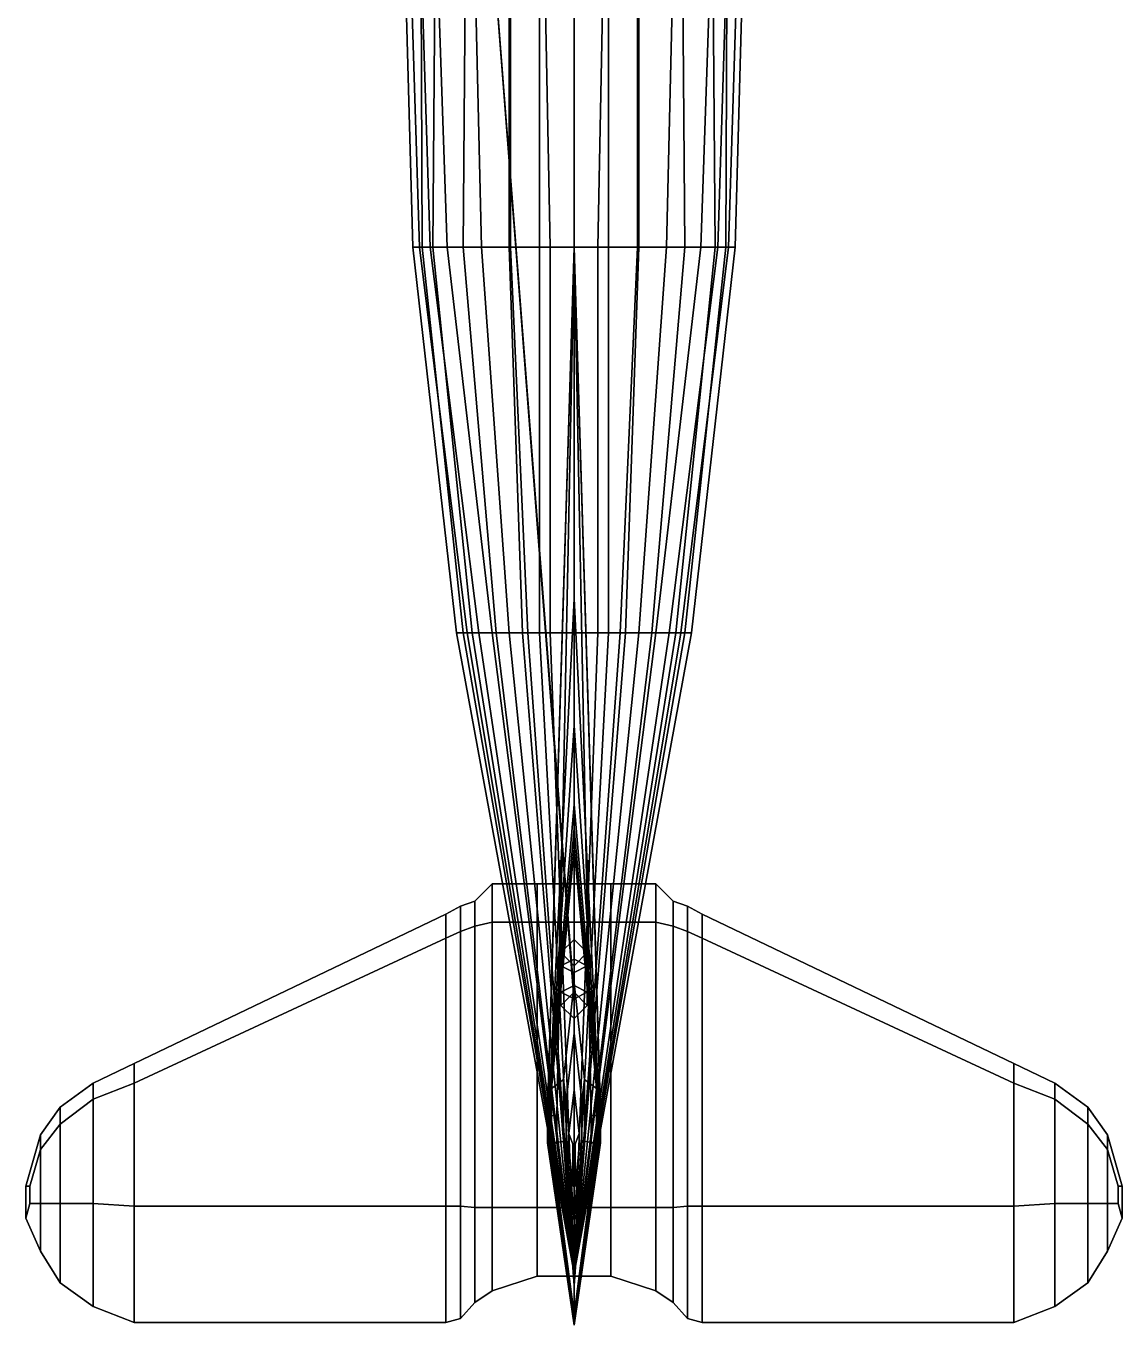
# Model space of a CAD drawing. Header units: millimetres. Extents: x -14.8 to 14.8, y -9.8 to 40.
# Drawn here: x -4.15 to 4.15, y -9.84 to 0 of the extents above; entities that cross this region are included whole.
import ezdxf

# ---------------------------------------------------------------- set-up
doc = ezdxf.new("R2010")
doc.units = ezdxf.units.MM
for name, color, linetype in [('wheels', 2, 'Continuous'), ('wing1', 5, 'Continuous'), ('wing2', 1, 'Continuous')]:
    doc.layers.add(name, color=color, linetype=linetype)

msp = doc.modelspace()

# ---------------------------------------------------------------- linework, layer by layer
for points in [[(0, 5.89, 1.6), (0, -7.1715, 3.4061), (0, -7.1943, 3.4392), (0, 5.89, 1.63)], [(0, 5.89, 1.63), (0, -7.1943, 3.4392), (0, -7.1715, 3.4061), (0, 5.89, 1.6)], [(-0.96, 5.03, 1.37), (0, -7.35, 3.93), (0, -7.4, 3.97), (-0.96, 5.05, 1.39)], [(-0.96, 5.05, 1.39), (0, -7.4, 3.97), (0, -7.35, 3.93), (-0.96, 5.03, 1.37)], [(-1.29, 0.9, -0.85), (-1.16, 0.9, -1.04), (-1.15, -1.68, -0.46), (-1.22, -1.68, -0.06)], [(-1.29, 0.9, 0.3), (-1.29, 0.9, -0.85), (-1.22, -1.68, -0.06), (-1.22, -1.68, 0.23)], [(-1.25, 0.9, 0.53), (-1.29, 0.9, 0.3), (-1.22, -1.68, 0.23), (-1.17, -1.68, 0.52)], [(-1.17, 0.9, 0.8), (-1.25, 0.9, 0.53), (-1.17, -1.68, 0.52), (-1.09, -1.68, 0.79)], [(-1.05, 0.9, 1), (-1.17, 0.9, 0.8), (-1.09, -1.68, 0.79), (-0.96, -1.68, 1.06)], [(-1.16, 0.9, -1.04), (-1.05, 0.9, -1.12), (-1.07, -1.68, -0.6), (-1.15, -1.68, -0.46)], [(-1.05, 0.9, -1.12), (-0.82, 0.9, -1.16), (-0.84, -1.68, -0.83), (-1.07, -1.68, -0.6)], [(-0.76, 0.9, 1.26), (-1.05, 0.9, 1), (-0.96, -1.68, 1.06), (-0.7, -1.68, 1.33)], [(-0.82, 0.9, -1.16), (-0.48, 0.9, -1.21), (-0.48, -1.68, -0.97), (-0.84, -1.68, -0.83)], [(-0.49, 0.9, 1.39), (-0.76, 0.9, 1.26), (-0.7, -1.68, 1.33), (-0.49, -1.68, 1.43)], [(-0.26, 0.9, 1.47), (-0.49, 0.9, 1.39), (-0.49, -1.68, 1.43), (-0.26, -1.68, 1.5)], [(-0.48, 0.9, -1.21), (-0.23, 0.9, -1.24), (-0.18, -1.68, -1.03), (-0.48, -1.68, -0.97)], [(-0.26, -1.68, 1.5), (0, -1.68, 1.52), (0, 0.9, 1.49), (-0.26, 0.9, 1.47)], [(-0.23, 0.9, -1.24), (0, 0.9, -1.24), (0, -1.68, -1.03), (-0.18, -1.68, -1.03)], [(0.18, -1.68, -1.03), (0, -1.68, -1.03), (0, 0.9, -1.24), (0.23, 0.9, -1.24)], [(0.26, 0.9, 1.47), (0, 0.9, 1.49), (0, -1.68, 1.52), (0.26, -1.68, 1.5)], [(0.48, -1.68, -0.97), (0.18, -1.68, -1.03), (0.23, 0.9, -1.24), (0.48, 0.9, -1.21)], [(0.26, -1.68, 1.5), (0.49, -1.68, 1.43), (0.49, 0.9, 1.39), (0.26, 0.9, 1.47)], [(0.84, -1.68, -0.83), (0.48, -1.68, -0.97), (0.48, 0.9, -1.21), (0.82, 0.9, -1.16)], [(0.49, -1.68, 1.43), (0.7, -1.68, 1.33), (0.76, 0.9, 1.26), (0.49, 0.9, 1.39)], [(0.7, -1.68, 1.33), (0.96, -1.68, 1.06), (1.05, 0.9, 1), (0.76, 0.9, 1.26)], [(1.07, -1.68, -0.6), (0.84, -1.68, -0.83), (0.82, 0.9, -1.16), (1.05, 0.9, -1.12)], [(0.96, -1.68, 1.06), (1.09, -1.68, 0.79), (1.17, 0.9, 0.8), (1.05, 0.9, 1)], [(1.15, -1.68, -0.46), (1.07, -1.68, -0.6), (1.05, 0.9, -1.12), (1.16, 0.9, -1.04)], [(1.09, -1.68, 0.79), (1.17, -1.68, 0.52), (1.25, 0.9, 0.53), (1.17, 0.9, 0.8)], [(1.22, -1.68, -0.06), (1.15, -1.68, -0.46), (1.16, 0.9, -1.04), (1.29, 0.9, -0.85)], [(1.17, -1.68, 0.52), (1.22, -1.68, 0.23), (1.29, 0.9, 0.3), (1.25, 0.9, 0.53)], [(1.22, -1.68, 0.23), (1.22, -1.68, -0.06), (1.29, 0.9, -0.85), (1.29, 0.9, 0.3)], [(-1.17, -1.68, 0.52), (-1.22, -1.68, 0.23), (-0.89, -4.6, 0.19), (-0.81, -4.6, 0.68)], [(-1.22, -1.68, 0.23), (-1.22, -1.68, -0.06), (-0.89, -4.6, -0.06), (-0.89, -4.6, 0.19)], [(-1.22, -1.68, -0.06), (-1.15, -1.68, -0.46), (-0.84, -4.6, -0.2), (-0.89, -4.6, -0.06)], [(-1.09, -1.68, 0.79), (-1.17, -1.68, 0.52), (-0.81, -4.6, 0.68), (-0.72, -4.6, 0.97)], [(-1.15, -1.68, -0.46), (-1.07, -1.68, -0.6), (-0.77, -4.6, -0.35), (-0.84, -4.6, -0.2)], [(-0.96, -1.68, 1.06), (-1.09, -1.68, 0.79), (-0.72, -4.6, 0.97), (-0.62, -4.6, 1.13)], [(-1.07, -1.68, -0.6), (-0.84, -1.68, -0.83), (-0.59, -4.6, -0.53), (-0.77, -4.6, -0.35)], [(-0.7, -1.68, 1.33), (-0.96, -1.68, 1.06), (-0.62, -4.6, 1.13), (-0.49, -4.6, 1.24)], [(-0.84, -1.68, -0.83), (-0.48, -1.68, -0.97), (-0.35, -4.6, -0.63), (-0.59, -4.6, -0.53)], [(-0.49, -1.68, 1.43), (-0.7, -1.68, 1.33), (-0.49, -4.6, 1.24), (-0.39, -4.6, 1.28)], [(-0.26, -1.68, 1.5), (-0.49, -1.68, 1.43), (-0.39, -4.6, 1.28), (-0.26, -4.6, 1.31)], [(-0.48, -1.68, -0.97), (-0.18, -1.68, -1.03), (-0.18, -4.6, -0.66), (-0.35, -4.6, -0.63)], [(-0.26, -4.6, 1.31), (0, -4.6, 1.38), (0, -1.68, 1.52), (-0.26, -1.68, 1.5)], [(0, -1.68, 1.52), (0, -1.68, 0.96), (-0.2, -8.26, 0.96), (-0.2, -8.21, 1.52)], [(0, -1.68, 0.96), (0, -1.68, 0.65), (-0.13, -8.25, 0.65), (-0.2, -8.26, 0.96)], [(0, -4.34, 1.6), (0, -1.68, 1.52), (-0.2, -8.21, 1.52), (-0.19, -8.19, 1.6)], [(-0.18, -1.68, -1.03), (0, -1.68, -1.03), (0, -4.6, -0.66), (-0.18, -4.6, -0.66)], [(0, -1.68, 0.65), (0, -9.45, 0.65), (-0.13, -8.46, 0.65), (-0.13, -8.25, 0.65)], [(0.26, -1.68, 1.5), (0, -1.68, 1.52), (0, -4.6, 1.38), (0.26, -4.6, 1.31)], [(0.18, -4.6, -0.66), (0, -4.6, -0.66), (0, -1.68, -1.03), (0.18, -1.68, -1.03)], [(0.13, -8.25, 0.65), (0.13, -8.46, 0.65), (0, -9.45, 0.65), (0, -1.68, 0.65)], [(0.2, -8.21, 1.52), (0.2, -8.26, 0.96), (0, -1.68, 0.96), (0, -1.68, 1.52)], [(0.2, -8.26, 0.96), (0.13, -8.25, 0.65), (0, -1.68, 0.65), (0, -1.68, 0.96)], [(0.19, -8.19, 1.6), (0.2, -8.21, 1.52), (0, -1.68, 1.52), (0, -4.34, 1.6)], [(0.35, -4.6, -0.63), (0.18, -4.6, -0.66), (0.18, -1.68, -1.03), (0.48, -1.68, -0.97)], [(0.26, -4.6, 1.31), (0.39, -4.6, 1.28), (0.49, -1.68, 1.43), (0.26, -1.68, 1.5)], [(0.59, -4.6, -0.53), (0.35, -4.6, -0.63), (0.48, -1.68, -0.97), (0.84, -1.68, -0.83)], [(0.39, -4.6, 1.28), (0.49, -4.6, 1.24), (0.7, -1.68, 1.33), (0.49, -1.68, 1.43)], [(0.49, -4.6, 1.24), (0.62, -4.6, 1.13), (0.96, -1.68, 1.06), (0.7, -1.68, 1.33)], [(0.77, -4.6, -0.35), (0.59, -4.6, -0.53), (0.84, -1.68, -0.83), (1.07, -1.68, -0.6)], [(0.62, -4.6, 1.13), (0.72, -4.6, 0.97), (1.09, -1.68, 0.79), (0.96, -1.68, 1.06)], [(0.72, -4.6, 0.97), (0.81, -4.6, 0.68), (1.17, -1.68, 0.52), (1.09, -1.68, 0.79)], [(0.84, -4.6, -0.2), (0.77, -4.6, -0.35), (1.07, -1.68, -0.6), (1.15, -1.68, -0.46)], [(0.81, -4.6, 0.68), (0.89, -4.6, 0.19), (1.22, -1.68, 0.23), (1.17, -1.68, 0.52)], [(0.89, -4.6, -0.06), (0.84, -4.6, -0.2), (1.15, -1.68, -0.46), (1.22, -1.68, -0.06)], [(0.89, -4.6, 0.19), (0.89, -4.6, -0.06), (1.22, -1.68, -0.06), (1.22, -1.68, 0.23)], [(0, -5.3, 1.68), (0, -4.34, 1.6), (-0.19, -8.19, 1.6), (-0.19, -8.16, 1.68)], [(0.19, -8.16, 1.68), (0.19, -8.19, 1.6), (0, -4.34, 1.6), (0, -5.3, 1.68)], [(-0.81, -4.6, 0.68), (-0.89, -4.6, 0.19), (0, -9.45, 0.53), (0, -9.45, 0.57)], [(-0.89, -4.6, -0.06), (-0.84, -4.6, -0.2), (0, -9.45, 0.48), (0, -9.45, 0.51)], [(-0.89, -4.6, 0.19), (-0.89, -4.6, -0.06), (0, -9.45, 0.51), (0, -9.45, 0.53)], [(-0.84, -4.6, -0.2), (-0.77, -4.6, -0.35), (0, -9.45, 0.45), (0, -9.45, 0.48)], [(-0.72, -4.6, 0.97), (-0.81, -4.6, 0.68), (0, -9.45, 0.57), (0, -9.45, 0.58)], [(-0.77, -4.6, -0.35), (-0.59, -4.6, -0.53), (0, -9.45, 0.43), (0, -9.45, 0.45)], [(-0.62, -4.6, 1.13), (-0.72, -4.6, 0.97), (0, -9.45, 0.58), (0, -9.45, 0.6)], [(-0.49, -4.6, 1.24), (-0.62, -4.6, 1.13), (0, -9.45, 0.6), (0, -9.45, 0.62)], [(-0.59, -4.6, -0.53), (-0.35, -4.6, -0.63), (0, -9.45, 0.4), (0, -9.45, 0.43)], [(-0.39, -4.6, 1.28), (-0.49, -4.6, 1.24), (0, -9.45, 0.62), (0, -9.45, 0.63)], [(-0.26, -4.6, 1.31), (-0.39, -4.6, 1.28), (0, -9.45, 0.63), (0, -9.45, 0.64)], [(-0.35, -4.6, -0.63), (-0.18, -4.6, -0.66), (0, -9.45, 0.39), (0, -9.45, 0.4)], [(0, -9.45, 0.64), (0, -9.45, 0.65), (0, -4.6, 1.38), (-0.26, -4.6, 1.31)], [(-0.18, -4.6, -0.66), (0, -4.6, -0.66), (0, -9.45, 0.39)], [(0, -9.45, 0.45), (0, -9.45, 0.43), (0.59, -4.6, -0.53), (0.77, -4.6, -0.35)], [(0, -9.45, 0.43), (0, -9.45, 0.4), (0.35, -4.6, -0.63), (0.59, -4.6, -0.53)], [(0, -9.45, 0.39), (0, -9.45, 0.39), (0, -4.6, -0.66), (0.18, -4.6, -0.66)], [(0, -9.45, 0.4), (0, -9.45, 0.39), (0.18, -4.6, -0.66), (0.35, -4.6, -0.63)], [(0, -9.45, 0.58), (0, -9.45, 0.57), (0.81, -4.6, 0.68), (0.72, -4.6, 0.97)], [(0, -9.45, 0.57), (0, -9.45, 0.53), (0.89, -4.6, 0.19), (0.81, -4.6, 0.68)], [(0, -9.45, 0.48), (0, -9.45, 0.45), (0.77, -4.6, -0.35), (0.84, -4.6, -0.2)], [(0, -9.45, 0.53), (0, -9.45, 0.51), (0.89, -4.6, -0.06), (0.89, -4.6, 0.19)], [(0, -9.45, 0.51), (0, -9.45, 0.48), (0.84, -4.6, -0.2), (0.89, -4.6, -0.06)], [(0, -9.45, 0.64), (0, -9.45, 0.63), (0.39, -4.6, 1.28), (0.26, -4.6, 1.31)], [(0, -9.45, 0.62), (0, -9.45, 0.6), (0.62, -4.6, 1.13), (0.49, -4.6, 1.24)], [(0, -9.45, 0.63), (0, -9.45, 0.62), (0.49, -4.6, 1.24), (0.39, -4.6, 1.28)], [(0, -9.45, 0.6), (0, -9.45, 0.58), (0.72, -4.6, 0.97), (0.62, -4.6, 1.13)], [(0.26, -4.6, 1.31), (0, -4.6, 1.38), (0, -9.45, 0.65), (0, -9.45, 0.64)], [(0, -5.9, 1.78), (0, -5.3, 1.68), (-0.19, -8.16, 1.68), (-0.19, -8.13, 1.78)], [(0.19, -8.13, 1.78), (0.19, -8.16, 1.68), (0, -5.3, 1.68), (0, -5.9, 1.78)], [(0, -6.08, 1.88), (0, -5.9, 1.78), (-0.19, -8.13, 1.78), (-0.18, -8.11, 1.88)], [(0.18, -8.11, 1.88), (0.19, -8.13, 1.78), (0, -5.9, 1.78), (0, -6.08, 1.88)], [(0, -6.23, 2.04), (0, -6.08, 1.88), (-0.18, -8.11, 1.88), (-0.17, -8.05, 2.04)], [(0.17, -8.05, 2.04), (0.18, -8.11, 1.88), (0, -6.08, 1.88), (0, -6.23, 2.04)], [(0, -7.25, 3.52), (0, -6.23, 2.04), (-0.17, -8.05, 2.04), (-0.08, -7.98, 3.52)], [(0.08, -7.98, 3.52), (0.17, -8.05, 2.04), (0, -6.23, 2.04), (0, -7.25, 3.52)], [(-0.11, -6.32, -0.19), (-0.11, -7.16, -0.75), (-0.11, -7.24, -0.67), (-0.11, -6.7, -0.11)], [(-0.11, -6.7, -0.11), (-0.11, -7.24, -0.67), (-0.11, -7.16, -0.75), (-0.11, -6.32, -0.19)], [(0.11, -6.32, -0.19), (0.11, -7.16, -0.75), (0.11, -7.24, -0.67), (0.11, -6.7, -0.11)], [(0.11, -6.7, -0.11), (0.11, -7.24, -0.67), (0.11, -7.16, -0.75), (0.11, -6.32, -0.19)], [(0, -7.63, 3.89), (0, -7.25, 3.52), (-0.08, -7.98, 3.52), (-0.06, -8.14, 3.89)], [(0.06, -8.14, 3.89), (0.08, -7.98, 3.52), (0, -7.25, 3.52), (0, -7.63, 3.89)], [(0, -7.35, 3.93), (0, -7.4, 3.97), (0, -7.5064, 3.7697), (0, -7.44, 3.705)], [(0, -7.44, 3.705), (0, -7.5064, 3.7697), (0, -7.4, 3.97), (0, -7.35, 3.93)], [(0, -8.06, 4.08), (0, -7.63, 3.89), (-0.06, -8.14, 3.89), (-0.04, -8.39, 4.08)], [(0.04, -8.39, 4.08), (0.06, -8.14, 3.89), (0, -7.63, 3.89), (0, -8.06, 4.08)], [(-0.18, -8.11, 1.88), (-0.18, -8.46, 1.88), (-0.17, -8.46, 2.04), (-0.17, -8.05, 2.04)], [(-0.17, -8.05, 2.04), (-0.17, -8.46, 2.04), (-0.08, -8.45, 3.52), (-0.08, -7.98, 3.52)], [(-0.08, -7.98, 3.52), (-0.08, -8.45, 3.52), (-0.06, -8.44, 3.89), (-0.06, -8.14, 3.89)], [(0, -8.47, 4.15), (0, -8.06, 4.08), (-0.04, -8.39, 4.08), (-0.01, -8.47, 4.14)], [(0.01, -8.47, 4.14), (0.04, -8.39, 4.08), (0, -8.06, 4.08), (0, -8.47, 4.15)], [(0.06, -8.44, 3.89), (0.08, -8.45, 3.52), (0.08, -7.98, 3.52), (0.06, -8.14, 3.89)], [(0.08, -8.45, 3.52), (0.17, -8.46, 2.04), (0.17, -8.05, 2.04), (0.08, -7.98, 3.52)], [(0.17, -8.46, 2.04), (0.18, -8.46, 1.88), (0.18, -8.11, 1.88), (0.17, -8.05, 2.04)], [(-0.19, -8.13, 1.78), (-0.19, -8.46, 1.78), (-0.18, -8.46, 1.88), (-0.18, -8.11, 1.88)], [(-0.19, -8.16, 1.68), (-0.19, -8.46, 1.68), (-0.19, -8.46, 1.78), (-0.19, -8.13, 1.78)], [(-0.19, -8.19, 1.6), (-0.19, -8.46, 1.6), (-0.19, -8.46, 1.68), (-0.19, -8.16, 1.68)], [(-0.06, -8.14, 3.89), (-0.06, -8.44, 3.89), (-0.04, -8.5, 4.08), (-0.04, -8.39, 4.08)], [(0.04, -8.5, 4.08), (0.06, -8.44, 3.89), (0.06, -8.14, 3.89), (0.04, -8.39, 4.08)], [(0.18, -8.46, 1.88), (0.19, -8.46, 1.78), (0.19, -8.13, 1.78), (0.18, -8.11, 1.88)], [(0.19, -8.46, 1.78), (0.19, -8.46, 1.68), (0.19, -8.16, 1.68), (0.19, -8.13, 1.78)], [(0.19, -8.46, 1.68), (0.19, -8.46, 1.6), (0.19, -8.19, 1.6), (0.19, -8.16, 1.68)], [(-0.2, -8.21, 1.52), (-0.2, -8.46, 1.52), (-0.19, -8.46, 1.6), (-0.19, -8.19, 1.6)], [(-0.2, -8.26, 0.96), (-0.2, -8.46, 0.96), (-0.2, -8.46, 1.52), (-0.2, -8.21, 1.52)], [(-0.13, -8.25, 0.65), (-0.13, -8.46, 0.65), (-0.2, -8.46, 0.96), (-0.2, -8.26, 0.96)], [(0.2, -8.46, 0.96), (0.13, -8.46, 0.65), (0.13, -8.25, 0.65), (0.2, -8.26, 0.96)], [(0.19, -8.46, 1.6), (0.2, -8.46, 1.52), (0.2, -8.21, 1.52), (0.19, -8.19, 1.6)], [(0.2, -8.46, 1.52), (0.2, -8.46, 0.96), (0.2, -8.26, 0.96), (0.2, -8.21, 1.52)], [(-0.08, -8.45, 3.52), (-0.17, -8.46, 2.04), (0, -9.76, 2.04), (0, -9.54, 3.52)], [(-0.06, -8.44, 3.89), (-0.08, -8.45, 3.52), (0, -9.54, 3.52), (0, -9.48, 3.89)], [(-0.04, -8.5, 4.08), (-0.06, -8.44, 3.89), (0, -9.48, 3.89), (0, -9.06, 4.08)], [(-0.04, -8.39, 4.08), (-0.04, -8.5, 4.08), (-0.01, -8.79, 4.14), (-0.01, -8.47, 4.14)], [(0, -9.06, 4.08), (0, -9.48, 3.89), (0.06, -8.44, 3.89), (0.04, -8.5, 4.08)], [(0, -9.48, 3.89), (0, -9.54, 3.52), (0.08, -8.45, 3.52), (0.06, -8.44, 3.89)], [(0, -9.54, 3.52), (0, -9.76, 2.04), (0.17, -8.46, 2.04), (0.08, -8.45, 3.52)], [(0.01, -8.79, 4.14), (0.04, -8.5, 4.08), (0.04, -8.39, 4.08), (0.01, -8.47, 4.14)], [(-0.2, -8.46, 1.52), (-0.2, -8.46, 0.96), (0, -9.84, 0.96), (0, -9.84, 1.52)], [(-0.2, -8.46, 0.96), (-0.13, -8.46, 0.65), (0, -9.45, 0.65), (0, -9.84, 0.96)], [(-0.19, -8.46, 1.6), (-0.2, -8.46, 1.52), (0, -9.84, 1.52), (0, -9.84, 1.6)], [(-0.19, -8.46, 1.68), (-0.19, -8.46, 1.6), (0, -9.84, 1.6), (0, -9.82, 1.68)], [(-0.19, -8.46, 1.78), (-0.19, -8.46, 1.68), (0, -9.82, 1.68), (0, -9.81, 1.78)], [(-0.18, -8.46, 1.88), (-0.19, -8.46, 1.78), (0, -9.81, 1.78), (0, -9.78, 1.88)], [(-0.17, -8.46, 2.04), (-0.18, -8.46, 1.88), (0, -9.78, 1.88), (0, -9.76, 2.04)], [(-0.01, -8.79, 4.14), (-0.04, -8.5, 4.08), (0, -9.06, 4.08), (0, -8.79, 4.15)], [(-0.01, -8.47, 4.14), (-0.01, -8.79, 4.14), (0, -8.79, 4.15), (0, -8.47, 4.15)], [(0, -9.84, 1.52), (0, -9.84, 0.96), (0.2, -8.46, 0.96), (0.2, -8.46, 1.52)], [(0, -9.84, 0.96), (0, -9.45, 0.65), (0.13, -8.46, 0.65), (0.2, -8.46, 0.96)], [(0, -9.76, 2.04), (0, -9.78, 1.88), (0.18, -8.46, 1.88), (0.17, -8.46, 2.04)], [(0, -9.78, 1.88), (0, -9.81, 1.78), (0.19, -8.46, 1.78), (0.18, -8.46, 1.88)], [(0, -9.81, 1.78), (0, -9.82, 1.68), (0.19, -8.46, 1.68), (0.19, -8.46, 1.78)], [(0, -9.82, 1.68), (0, -9.84, 1.6), (0.19, -8.46, 1.6), (0.19, -8.46, 1.68)], [(0, -9.84, 1.6), (0, -9.84, 1.52), (0.2, -8.46, 1.52), (0.19, -8.46, 1.6)], [(0, -8.47, 4.15), (0, -8.79, 4.15), (0.01, -8.79, 4.14), (0.01, -8.47, 4.14)], [(0, -8.79, 4.15), (0, -9.06, 4.08), (0.04, -8.5, 4.08), (0.01, -8.79, 4.14)]]:
    msp.add_3dface(points)
at = {"layer": 'wheels'}
for points in [[(0, -7.07, -0.9798), (-0.1, -7.12, -0.8932), (-0.1, -7.02, -0.72), (0, -6.92, -0.72)], [(0, -6.92, -0.72), (-0.1, -7.02, -0.72), (-0.1, -7.12, -0.5468), (0, -7.07, -0.4602)], [(0.1, -7.12, -0.8932), (0, -7.07, -0.9798), (0, -6.92, -0.72), (0.1, -7.02, -0.72)], [(0.1, -7.02, -0.72), (0, -6.92, -0.72), (0, -7.07, -0.4602), (0.1, -7.12, -0.5468)], [(-0.1, -7.12, -0.8932), (0, -7.17, -0.8066), (0, -7.12, -0.72), (-0.1, -7.02, -0.72)], [(-0.1, -7.02, -0.72), (0, -7.12, -0.72), (0, -7.17, -0.6334), (-0.1, -7.12, -0.5468)], [(0, -7.37, -0.9798), (-0.1, -7.32, -0.8932), (-0.1, -7.12, -0.8932), (0, -7.07, -0.9798)], [(0, -7.07, -0.4602), (-0.1, -7.12, -0.5468), (-0.1, -7.32, -0.5468), (0, -7.37, -0.4602)], [(0, -7.17, -0.8066), (0.1, -7.12, -0.8932), (0.1, -7.02, -0.72), (0, -7.12, -0.72)], [(0, -7.12, -0.72), (0.1, -7.02, -0.72), (0.1, -7.12, -0.5468), (0, -7.17, -0.6334)], [(0.1, -7.32, -0.8932), (0, -7.37, -0.9798), (0, -7.07, -0.9798), (0.1, -7.12, -0.8932)], [(0.1, -7.12, -0.5468), (0, -7.07, -0.4602), (0, -7.37, -0.4602), (0.1, -7.32, -0.5468)], [(-0.1, -7.32, -0.8932), (0, -7.27, -0.8066), (0, -7.17, -0.8066), (-0.1, -7.12, -0.8932)], [(-0.1, -7.12, -0.5468), (0, -7.17, -0.6334), (0, -7.27, -0.6334), (-0.1, -7.32, -0.5468)], [(0, -7.27, -0.8066), (0.1, -7.32, -0.8932), (0.1, -7.12, -0.8932), (0, -7.17, -0.8066)], [(0, -7.17, -0.6334), (0.1, -7.12, -0.5468), (0.1, -7.32, -0.5468), (0, -7.27, -0.6334)], [(-0.1, -7.42, -0.72), (0, -7.32, -0.72), (0, -7.27, -0.8066), (-0.1, -7.32, -0.8932)], [(-0.1, -7.32, -0.5468), (0, -7.27, -0.6334), (0, -7.32, -0.72), (-0.1, -7.42, -0.72)], [(0, -7.32, -0.72), (0.1, -7.42, -0.72), (0.1, -7.32, -0.8932), (0, -7.27, -0.8066)], [(0, -7.27, -0.6334), (0.1, -7.32, -0.5468), (0.1, -7.42, -0.72), (0, -7.32, -0.72)], [(0, -7.52, -0.72), (-0.1, -7.42, -0.72), (-0.1, -7.32, -0.8932), (0, -7.37, -0.9798)], [(0, -7.37, -0.4602), (-0.1, -7.32, -0.5468), (-0.1, -7.42, -0.72), (0, -7.52, -0.72)], [(0.1, -7.42, -0.72), (0, -7.52, -0.72), (0, -7.37, -0.9798), (0.1, -7.32, -0.8932)], [(0.1, -7.32, -0.5468), (0, -7.37, -0.4602), (0, -7.52, -0.72), (0.1, -7.42, -0.72)]]:
    msp.add_3dface(points, dxfattribs=at)
at = {"layer": 'wing1'}
for points in [[(0.28, -6.5, 0.64), (0, -6.5, 0.64), (0, -6.79, 0.87), (0.28, -6.79, 0.87)], [(0.28, -6.79, 0.48), (0, -6.79, 0.48), (0, -6.5, 0.64), (0.28, -6.5, 0.64)], [(0.62, -6.5, 0.64), (0.28, -6.5, 0.64), (0.28, -6.79, 0.87), (0.62, -6.79, 0.86)], [(0.62, -6.79, 0.5), (0.28, -6.79, 0.48), (0.28, -6.5, 0.64), (0.62, -6.5, 0.64)], [(0.75, -6.63, 0.64), (0.62, -6.5, 0.64), (0.62, -6.79, 0.86), (0.75, -6.82, 0.86)], [(0.75, -6.82, 0.5), (0.62, -6.79, 0.5), (0.62, -6.5, 0.64), (0.75, -6.63, 0.64)], [(0.86, -6.67, 0.64), (0.75, -6.63, 0.64), (0.75, -6.82, 0.86), (0.86, -6.86, 0.85)], [(0.86, -6.86, 0.5), (0.75, -6.82, 0.5), (0.75, -6.63, 0.64), (0.86, -6.67, 0.64)], [(0.97, -6.73, 0.64), (0.86, -6.67, 0.64), (0.86, -6.86, 0.85), (0.97, -6.91, 0.84)], [(0.97, -6.91, 0.5), (0.86, -6.86, 0.5), (0.86, -6.67, 0.64), (0.97, -6.73, 0.64)], [(3.33, -7.86, 0.64), (0.97, -6.73, 0.64), (0.97, -6.91, 0.84), (3.33, -8.01, 0.7)], [(3.33, -8.01, 0.55), (0.97, -6.91, 0.5), (0.97, -6.73, 0.64), (3.33, -7.86, 0.64)], [(0, -6.79, 0.87), (0, -8.95, 0.87), (0.28, -8.95, 0.87), (0.28, -6.79, 0.87)], [(0.28, -8.95, 0.48), (0, -8.95, 0.48), (0, -6.79, 0.48), (0.28, -6.79, 0.48)], [(0.28, -6.79, 0.87), (0.28, -8.95, 0.87), (0.62, -8.95, 0.86), (0.62, -6.79, 0.86)], [(0.62, -8.95, 0.5), (0.28, -8.95, 0.48), (0.28, -6.79, 0.48), (0.62, -6.79, 0.5)], [(0.62, -6.79, 0.86), (0.62, -8.95, 0.86), (0.75, -8.95, 0.86), (0.75, -6.82, 0.86)], [(0.75, -8.95, 0.5), (0.62, -8.95, 0.5), (0.62, -6.79, 0.5), (0.75, -6.82, 0.5)], [(0.75, -6.82, 0.86), (0.75, -8.95, 0.86), (0.86, -8.94, 0.85), (0.86, -6.86, 0.85)], [(0.86, -8.94, 0.5), (0.75, -8.95, 0.5), (0.75, -6.82, 0.5), (0.86, -6.86, 0.5)], [(0.86, -6.86, 0.85), (0.86, -8.94, 0.85), (0.97, -8.94, 0.84), (0.97, -6.91, 0.84)], [(0.97, -8.94, 0.5), (0.86, -8.94, 0.5), (0.86, -6.86, 0.5), (0.97, -6.91, 0.5)], [(0.97, -6.91, 0.84), (0.97, -8.94, 0.84), (3.33, -8.94, 0.7), (3.33, -8.01, 0.7)], [(3.33, -8.94, 0.55), (0.97, -8.94, 0.5), (0.97, -6.91, 0.5), (3.33, -8.01, 0.55)], [(3.64, -8.01, 0.64), (3.33, -7.86, 0.64), (3.33, -8.01, 0.7), (3.64, -8.13, 0.69)], [(3.64, -8.13, 0.56), (3.33, -8.01, 0.55), (3.33, -7.86, 0.64), (3.64, -8.01, 0.64)], [(3.33, -8.01, 0.7), (3.33, -8.94, 0.7), (3.64, -8.92, 0.69), (3.64, -8.13, 0.69)], [(3.64, -8.92, 0.56), (3.33, -8.94, 0.55), (3.33, -8.01, 0.55), (3.64, -8.13, 0.56)], [(3.89, -8.19, 0.64), (3.64, -8.01, 0.64), (3.64, -8.13, 0.69), (3.89, -8.32, 0.68)], [(3.89, -8.32, 0.58), (3.64, -8.13, 0.56), (3.64, -8.01, 0.64), (3.89, -8.19, 0.64)], [(3.64, -8.13, 0.69), (3.64, -8.92, 0.69), (3.89, -8.92, 0.68), (3.89, -8.32, 0.68)], [(3.89, -8.92, 0.58), (3.64, -8.92, 0.56), (3.64, -8.13, 0.56), (3.89, -8.32, 0.58)], [(4.04, -8.4, 0.64), (3.89, -8.19, 0.64), (3.89, -8.32, 0.68), (4.04, -8.51, 0.67)], [(4.04, -8.51, 0.59), (3.89, -8.32, 0.58), (3.89, -8.19, 0.64), (4.04, -8.4, 0.64)], [(3.89, -8.32, 0.68), (3.89, -8.92, 0.68), (4.04, -8.92, 0.67), (4.04, -8.51, 0.67)], [(4.04, -8.92, 0.59), (3.89, -8.92, 0.58), (3.89, -8.32, 0.58), (4.04, -8.51, 0.59)], [(4.15, -8.79, 0.64), (4.04, -8.4, 0.64), (4.04, -8.51, 0.67), (4.12, -8.79, 0.66)], [(4.12, -8.79, 0.6), (4.04, -8.51, 0.59), (4.04, -8.4, 0.64), (4.15, -8.79, 0.64)], [(4.04, -8.51, 0.67), (4.04, -8.92, 0.67), (4.12, -8.92, 0.66), (4.12, -8.79, 0.66)], [(4.12, -8.92, 0.6), (4.04, -8.92, 0.59), (4.04, -8.51, 0.59), (4.12, -8.79, 0.6)], [(4.12, -8.79, 0.66), (4.12, -8.92, 0.66), (4.15, -9.03, 0.64), (4.15, -8.79, 0.64)], [(4.15, -8.79, 0.64), (4.15, -9.03, 0.64), (4.12, -8.92, 0.6), (4.12, -8.79, 0.6)], [(0.86, -8.94, 0.85), (0.75, -8.95, 0.86), (0.75, -9.67, 0.64), (0.86, -9.79, 0.64)], [(0.86, -9.79, 0.64), (0.75, -9.67, 0.64), (0.75, -8.95, 0.5), (0.86, -8.94, 0.5)], [(0.97, -8.94, 0.84), (0.86, -8.94, 0.85), (0.86, -9.79, 0.64), (0.97, -9.82, 0.64)], [(0.97, -9.82, 0.64), (0.86, -9.79, 0.64), (0.86, -8.94, 0.5), (0.97, -8.94, 0.5)], [(3.33, -8.94, 0.7), (0.97, -8.94, 0.84), (0.97, -9.82, 0.64), (3.33, -9.82, 0.64)], [(3.33, -9.82, 0.64), (0.97, -9.82, 0.64), (0.97, -8.94, 0.5), (3.33, -8.94, 0.55)], [(3.64, -8.92, 0.69), (3.33, -8.94, 0.7), (3.33, -9.82, 0.64), (3.64, -9.7, 0.64)], [(3.64, -9.7, 0.64), (3.33, -9.82, 0.64), (3.33, -8.94, 0.55), (3.64, -8.92, 0.56)], [(3.89, -8.92, 0.68), (3.64, -8.92, 0.69), (3.64, -9.7, 0.64), (3.89, -9.52, 0.64)], [(3.89, -9.52, 0.64), (3.64, -9.7, 0.64), (3.64, -8.92, 0.56), (3.89, -8.92, 0.58)], [(4.04, -8.92, 0.67), (3.89, -8.92, 0.68), (3.89, -9.52, 0.64), (4.04, -9.28, 0.64)], [(4.04, -9.28, 0.64), (3.89, -9.52, 0.64), (3.89, -8.92, 0.58), (4.04, -8.92, 0.59)], [(4.12, -8.92, 0.66), (4.04, -8.92, 0.67), (4.04, -9.28, 0.64), (4.15, -9.03, 0.64)], [(4.15, -9.03, 0.64), (4.04, -9.28, 0.64), (4.04, -8.92, 0.59), (4.12, -8.92, 0.6)], [(0.28, -8.95, 0.87), (0, -8.95, 0.87), (0, -9.47, 0.64), (0.28, -9.47, 0.64)], [(0.28, -9.47, 0.64), (0, -9.47, 0.64), (0, -8.95, 0.48), (0.28, -8.95, 0.48)], [(0.62, -8.95, 0.86), (0.28, -8.95, 0.87), (0.28, -9.47, 0.64), (0.62, -9.58, 0.64)], [(0.62, -9.58, 0.64), (0.28, -9.47, 0.64), (0.28, -8.95, 0.48), (0.62, -8.95, 0.5)], [(0.75, -8.95, 0.86), (0.62, -8.95, 0.86), (0.62, -9.58, 0.64), (0.75, -9.67, 0.64)], [(0.75, -9.67, 0.64), (0.62, -9.58, 0.64), (0.62, -8.95, 0.5), (0.75, -8.95, 0.5)]]:
    msp.add_3dface(points, dxfattribs=at)
at = {"layer": 'wing2'}
for points in [[(-0.75, -6.63, 0.64), (-0.62, -6.5, 0.64), (-0.62, -6.79, 0.86), (-0.75, -6.82, 0.86)], [(-0.75, -6.82, 0.5), (-0.62, -6.79, 0.5), (-0.62, -6.5, 0.64), (-0.75, -6.63, 0.64)], [(-0.62, -6.5, 0.64), (-0.28, -6.5, 0.64), (-0.28, -6.79, 0.87), (-0.62, -6.79, 0.86)], [(-0.62, -6.79, 0.5), (-0.28, -6.79, 0.48), (-0.28, -6.5, 0.64), (-0.62, -6.5, 0.64)], [(-0.28, -6.5, 0.64), (0, -6.5, 0.64), (0, -6.79, 0.87), (-0.28, -6.79, 0.87)], [(-0.28, -6.79, 0.48), (0, -6.79, 0.48), (0, -6.5, 0.64), (-0.28, -6.5, 0.64)], [(-0.97, -6.73, 0.64), (-0.86, -6.67, 0.64), (-0.86, -6.86, 0.85), (-0.97, -6.91, 0.84)], [(-0.97, -6.91, 0.5), (-0.86, -6.86, 0.5), (-0.86, -6.67, 0.64), (-0.97, -6.73, 0.64)], [(-0.86, -6.67, 0.64), (-0.75, -6.63, 0.64), (-0.75, -6.82, 0.86), (-0.86, -6.86, 0.85)], [(-0.86, -6.86, 0.5), (-0.75, -6.82, 0.5), (-0.75, -6.63, 0.64), (-0.86, -6.67, 0.64)], [(-3.33, -7.86, 0.64), (-0.97, -6.73, 0.64), (-0.97, -6.91, 0.84), (-3.33, -8.01, 0.7)], [(-3.33, -8.01, 0.55), (-0.97, -6.91, 0.5), (-0.97, -6.73, 0.64), (-3.33, -7.86, 0.64)], [(-0.86, -6.86, 0.85), (-0.86, -8.94, 0.85), (-0.97, -8.94, 0.84), (-0.97, -6.91, 0.84)], [(-0.97, -8.94, 0.5), (-0.86, -8.94, 0.5), (-0.86, -6.86, 0.5), (-0.97, -6.91, 0.5)], [(-0.75, -6.82, 0.86), (-0.75, -8.95, 0.86), (-0.86, -8.94, 0.85), (-0.86, -6.86, 0.85)], [(-0.86, -8.94, 0.5), (-0.75, -8.95, 0.5), (-0.75, -6.82, 0.5), (-0.86, -6.86, 0.5)], [(-0.62, -6.79, 0.86), (-0.62, -8.95, 0.86), (-0.75, -8.95, 0.86), (-0.75, -6.82, 0.86)], [(-0.75, -8.95, 0.5), (-0.62, -8.95, 0.5), (-0.62, -6.79, 0.5), (-0.75, -6.82, 0.5)], [(-0.28, -6.79, 0.87), (-0.28, -8.95, 0.87), (-0.62, -8.95, 0.86), (-0.62, -6.79, 0.86)], [(-0.62, -8.95, 0.5), (-0.28, -8.95, 0.48), (-0.28, -6.79, 0.48), (-0.62, -6.79, 0.5)], [(0, -6.79, 0.87), (0, -8.95, 0.87), (-0.28, -8.95, 0.87), (-0.28, -6.79, 0.87)], [(-0.28, -8.95, 0.48), (0, -8.95, 0.48), (0, -6.79, 0.48), (-0.28, -6.79, 0.48)], [(-0.97, -6.91, 0.84), (-0.97, -8.94, 0.84), (-3.33, -8.94, 0.7), (-3.33, -8.01, 0.7)], [(-3.33, -8.94, 0.55), (-0.97, -8.94, 0.5), (-0.97, -6.91, 0.5), (-3.33, -8.01, 0.55)], [(-3.64, -8.01, 0.64), (-3.33, -7.86, 0.64), (-3.33, -8.01, 0.7), (-3.64, -8.13, 0.69)], [(-3.64, -8.13, 0.56), (-3.33, -8.01, 0.55), (-3.33, -7.86, 0.64), (-3.64, -8.01, 0.64)], [(-3.89, -8.32, 0.58), (-3.64, -8.13, 0.56), (-3.64, -8.01, 0.64), (-3.89, -8.19, 0.64)], [(-3.89, -8.19, 0.64), (-3.64, -8.01, 0.64), (-3.64, -8.13, 0.69), (-3.89, -8.32, 0.68)], [(-3.33, -8.01, 0.7), (-3.33, -8.94, 0.7), (-3.64, -8.92, 0.69), (-3.64, -8.13, 0.69)], [(-3.64, -8.92, 0.56), (-3.33, -8.94, 0.55), (-3.33, -8.01, 0.55), (-3.64, -8.13, 0.56)], [(-3.89, -8.92, 0.58), (-3.64, -8.92, 0.56), (-3.64, -8.13, 0.56), (-3.89, -8.32, 0.58)], [(-3.64, -8.13, 0.69), (-3.64, -8.92, 0.69), (-3.89, -8.92, 0.68), (-3.89, -8.32, 0.68)], [(-4.04, -8.51, 0.59), (-3.89, -8.32, 0.58), (-3.89, -8.19, 0.64), (-4.04, -8.4, 0.64)], [(-4.04, -8.4, 0.64), (-3.89, -8.19, 0.64), (-3.89, -8.32, 0.68), (-4.04, -8.51, 0.67)], [(-4.04, -8.92, 0.59), (-3.89, -8.92, 0.58), (-3.89, -8.32, 0.58), (-4.04, -8.51, 0.59)], [(-3.89, -8.32, 0.68), (-3.89, -8.92, 0.68), (-4.04, -8.92, 0.67), (-4.04, -8.51, 0.67)], [(-4.12, -8.79, 0.6), (-4.04, -8.51, 0.59), (-4.04, -8.4, 0.64), (-4.15, -8.79, 0.64)], [(-4.15, -8.79, 0.64), (-4.04, -8.4, 0.64), (-4.04, -8.51, 0.67), (-4.12, -8.79, 0.66)], [(-4.12, -8.92, 0.6), (-4.04, -8.92, 0.59), (-4.04, -8.51, 0.59), (-4.12, -8.79, 0.6)], [(-4.04, -8.51, 0.67), (-4.04, -8.92, 0.67), (-4.12, -8.92, 0.66), (-4.12, -8.79, 0.66)], [(-4.15, -8.79, 0.64), (-4.15, -9.03, 0.64), (-4.12, -8.92, 0.6), (-4.12, -8.79, 0.6)], [(-4.12, -8.79, 0.66), (-4.12, -8.92, 0.66), (-4.15, -9.03, 0.64), (-4.15, -8.79, 0.64)], [(-4.15, -9.03, 0.64), (-4.04, -9.28, 0.64), (-4.04, -8.92, 0.59), (-4.12, -8.92, 0.6)], [(-4.12, -8.92, 0.66), (-4.04, -8.92, 0.67), (-4.04, -9.28, 0.64), (-4.15, -9.03, 0.64)], [(-4.04, -9.28, 0.64), (-3.89, -9.52, 0.64), (-3.89, -8.92, 0.58), (-4.04, -8.92, 0.59)], [(-4.04, -8.92, 0.67), (-3.89, -8.92, 0.68), (-3.89, -9.52, 0.64), (-4.04, -9.28, 0.64)], [(-3.89, -9.52, 0.64), (-3.64, -9.7, 0.64), (-3.64, -8.92, 0.56), (-3.89, -8.92, 0.58)], [(-3.89, -8.92, 0.68), (-3.64, -8.92, 0.69), (-3.64, -9.7, 0.64), (-3.89, -9.52, 0.64)], [(-3.64, -8.92, 0.69), (-3.33, -8.94, 0.7), (-3.33, -9.82, 0.64), (-3.64, -9.7, 0.64)], [(-3.64, -9.7, 0.64), (-3.33, -9.82, 0.64), (-3.33, -8.94, 0.55), (-3.64, -8.92, 0.56)], [(-3.33, -8.94, 0.7), (-0.97, -8.94, 0.84), (-0.97, -9.82, 0.64), (-3.33, -9.82, 0.64)], [(-3.33, -9.82, 0.64), (-0.97, -9.82, 0.64), (-0.97, -8.94, 0.5), (-3.33, -8.94, 0.55)], [(-0.97, -8.94, 0.84), (-0.86, -8.94, 0.85), (-0.86, -9.79, 0.64), (-0.97, -9.82, 0.64)], [(-0.97, -9.82, 0.64), (-0.86, -9.79, 0.64), (-0.86, -8.94, 0.5), (-0.97, -8.94, 0.5)], [(-0.86, -8.94, 0.85), (-0.75, -8.95, 0.86), (-0.75, -9.67, 0.64), (-0.86, -9.79, 0.64)], [(-0.86, -9.79, 0.64), (-0.75, -9.67, 0.64), (-0.75, -8.95, 0.5), (-0.86, -8.94, 0.5)], [(-0.75, -8.95, 0.86), (-0.62, -8.95, 0.86), (-0.62, -9.58, 0.64), (-0.75, -9.67, 0.64)], [(-0.75, -9.67, 0.64), (-0.62, -9.58, 0.64), (-0.62, -8.95, 0.5), (-0.75, -8.95, 0.5)], [(-0.62, -8.95, 0.86), (-0.28, -8.95, 0.87), (-0.28, -9.47, 0.64), (-0.62, -9.58, 0.64)], [(-0.62, -9.58, 0.64), (-0.28, -9.47, 0.64), (-0.28, -8.95, 0.48), (-0.62, -8.95, 0.5)], [(-0.28, -8.95, 0.87), (0, -8.95, 0.87), (0, -9.47, 0.64), (-0.28, -9.47, 0.64)], [(-0.28, -9.47, 0.64), (0, -9.47, 0.64), (0, -8.95, 0.48), (-0.28, -8.95, 0.48)]]:
    msp.add_3dface(points, dxfattribs=at)

doc.saveas('drawing.dxf')
